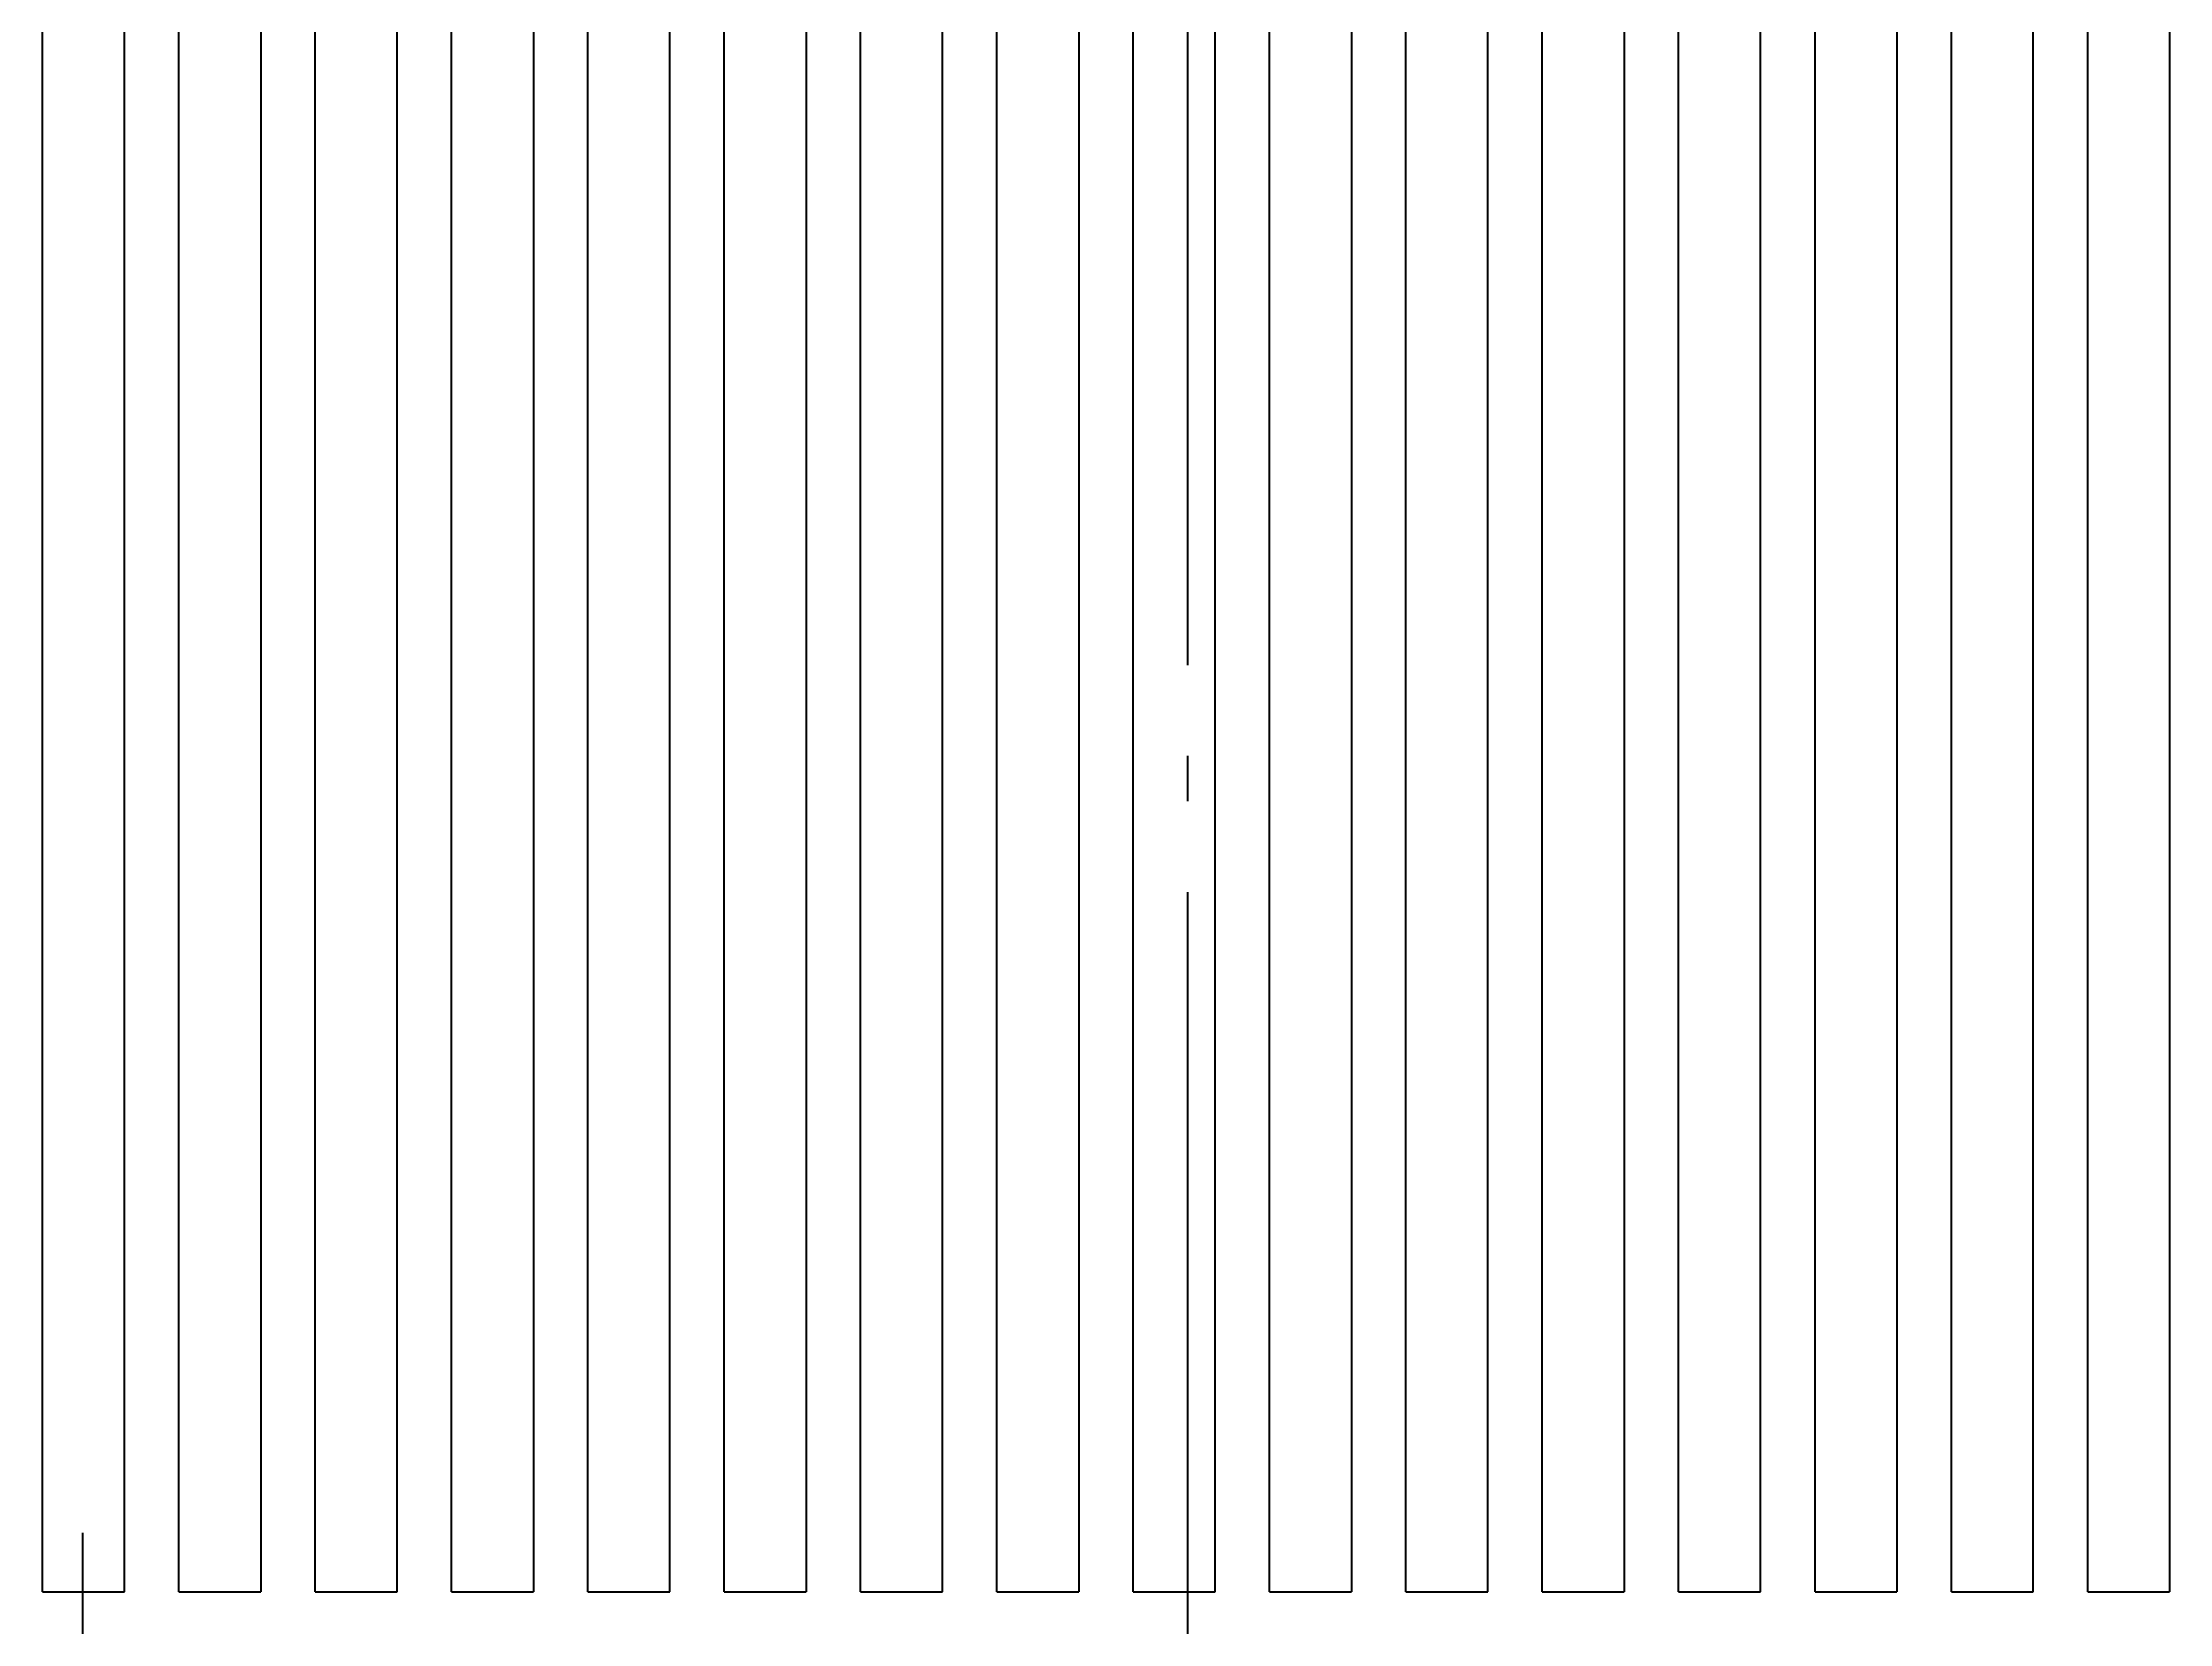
# Model space of a CAD drawing. Extents: x 49189 to 130763, y 0 to 27754.
# Drawn here: x 97273 to 99613, y 21275 to 23015 of the extents above; entities that cross this region are included whole.
import ezdxf

# ---------------------------------------------------------------- set-up
doc = ezdxf.new("R2010")
doc.units = 0
doc.header["$LTSCALE"] = 100
doc.header["$MEASUREMENT"] = 0
doc.linetypes.add('Z', pattern=[22.5, 20, -1, 0.5, -1])
doc.layers.get('0').update_dxf_attribs({"linetype": 'CONTINUOUS'})
for name, color, linetype in [('2', 2, 'CONTINUOUS'), ('4', 1, 'Z'), ('6', 3, 'CONTINUOUS')]:
    doc.layers.add(name, color=color, linetype=linetype)
doc.styles.add('163', font='SimSun.ttf', dxfattribs={"width": 0.99})

# ---------------------------------------------------------------- blocks, each defined once
blk = doc.blocks.new('网易暖通图签-new')
blk.add_hatch(color=1).paths.add_polyline_path([(143, 252, 1), (142, 252, 1)])
at = {"color": 7}
for p, q in [((120, 234), (120, 264)), ((120, 264), (187, 264)), ((187, 234), (120, 234)), ((122, 236), (122, 262)), ((122, 262), (186, 262)), ((122, 250), (186, 250)), ((186, 236), (122, 236)), ((186, 262), (186, 236)), ((187, 264), (187, 234))]:
    blk.add_line(p, q, dxfattribs=at)
at = {"color": 3, "style": '163'}
for s, height, p in [('中国暖通行业网络家园；因为专业，所以完美', 1.84, (126, 246)), ('编辑部：ivpinfo@service.netease.com', 1.63, (132, 241)), ('=', 4, (133, 257)), ('网易  NETEASE ', 3.2, (139, 257))]:
    blk.add_text(s, height=height, dxfattribs=at).set_placement(p)
at = {"color": 1, "style": '163'}
for s, height, p in [('网易  暖通   co.163.com', 2.27, (135, 252)), ('本图纸由浩辰ICAD软件提供技术支持', 1.49, (135, 237))]:
    blk.add_text(s, height=height, dxfattribs=at).set_placement(p)
at = {"color": 3, "style": '163', "text_generation_flag": 2}
blk.add_text('=', height=4, dxfattribs=at).set_placement((174, 257))

msp = doc.modelspace()

# ---------------------------------------------------------------- linework, layer by layer
at = {"layer": '2', "color": 0}
for p, q in [((97273.5, 21309.9), (97273.5, 24719.9)), ((97363.5, 21309.9), (97363.5, 24719.9)), ((97423.5, 21309.9), (97423.5, 24719.9)), ((97513.5, 24719.9), (97513.5, 21309.9)), ((97573.5, 21309.9), (97573.5, 24719.9)), ((97663.5, 21309.9), (97663.5, 24719.9)), ((97723.5, 21309.9), (97723.5, 24719.9)), ((97813.5, 24719.9), (97813.5, 21309.9)), ((97873.5, 21309.9), (97873.5, 24719.9)), ((97963.5, 21309.9), (97963.5, 24719.9)), ((98023.5, 21309.9), (98023.5, 24719.9)), ((98113.5, 24719.9), (98113.5, 21309.9)), ((98173.5, 21309.9), (98173.5, 24719.9)), ((98263.5, 21309.9), (98263.5, 24719.9)), ((98323.5, 21309.9), (98323.5, 24719.9)), ((98413.5, 24719.9), (98413.5, 21309.9)), ((98473.5, 21309.9), (98473.5, 24719.9)), ((98563.5, 21309.9), (98563.5, 24719.9)), ((98623.5, 21309.9), (98623.5, 24719.9)), ((98713.5, 24719.9), (98713.5, 21309.9)), ((98773.5, 21309.9), (98773.5, 24719.9)), ((98863.5, 21309.9), (98863.5, 24719.9)), ((98923.5, 21309.9), (98923.5, 24719.9)), ((99013.5, 24719.9), (99013.5, 21309.9)), ((99073.5, 21309.9), (99073.5, 24719.9)), ((99163.5, 21309.9), (99163.5, 24719.9)), ((99223.5, 21309.9), (99223.5, 24719.9)), ((99313.5, 24719.9), (99313.5, 21309.9)), ((99373.5, 21309.9), (99373.5, 24719.9)), ((99463.5, 21309.9), (99463.5, 24719.9)), ((99523.5, 21309.9), (99523.5, 24719.9)), ((99613.5, 24719.9), (99613.5, 21309.9)), ((97273.5, 21309.9), (97363.5, 21309.9)), ((97423.5, 21309.9), (97513.5, 21309.9)), ((97573.5, 21309.9), (97663.5, 21309.9)), ((97723.5, 21309.9), (97813.5, 21309.9)), ((97873.5, 21309.9), (97963.5, 21309.9)), ((98023.5, 21309.9), (98113.5, 21309.9)), ((98173.5, 21309.9), (98263.5, 21309.9)), ((98323.5, 21309.9), (98413.5, 21309.9)), ((98473.5, 21309.9), (98563.5, 21309.9)), ((98623.5, 21309.9), (98713.5, 21309.9)), ((98773.5, 21309.9), (98863.5, 21309.9)), ((98923.5, 21309.9), (99013.5, 21309.9)), ((99073.5, 21309.9), (99163.5, 21309.9)), ((99223.5, 21309.9), (99313.5, 21309.9)), ((99373.5, 21309.9), (99463.5, 21309.9)), ((99523.5, 21309.9), (99613.5, 21309.9))]:
    msp.add_line(p, q, dxfattribs=at)
at = {"layer": '4', "color": 0}
for p, q in [((98533.3, 26579.8), (98533.3, 15876)), ((97317.3, 21374.8), (97317.3, 18889.6))]:
    msp.add_line(p, q, dxfattribs=at)

# ---------------------------------------------------------------- block references
at = {"layer": '6', "xscale": 9.999999999999999e-06, "yscale": 9.999999999999999e-06, "zscale": 9.999999999999999e-06}
msp.add_blockref('网易暖通图签-new', (99163.5, 22287.5), dxfattribs=at)

doc.saveas('drawing.dxf')
